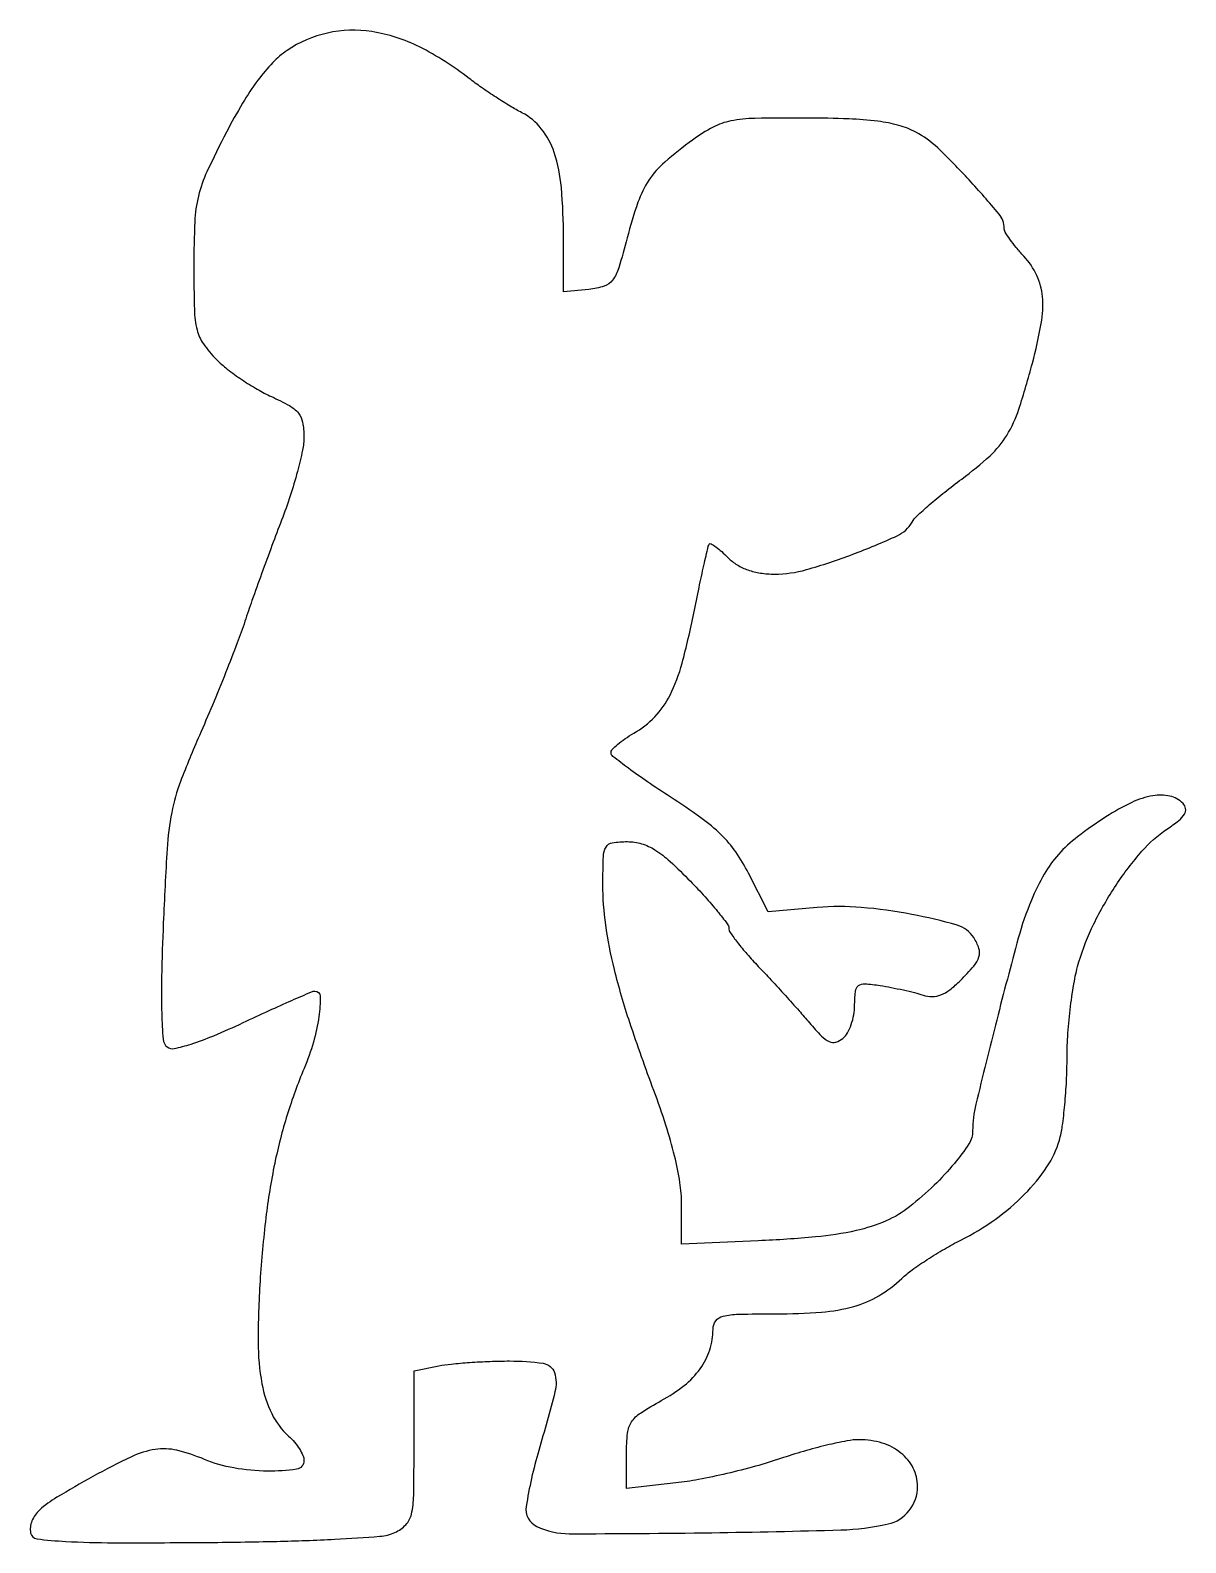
# Model space of a CAD drawing. Extents: x 0 to 147, y 1 to 193.
import ezdxf

# ---------------------------------------------------------------- set-up
doc = ezdxf.new("R2010")
doc.units = 0

msp = doc.modelspace()

# ---------------------------------------------------------------- linework, layer by layer
msp.add_lwpolyline([(32.875493, 190.561364, 0.053181), (31.030783, 188.997756, 0.030569), (29.15064, 186.766958, 0.02527), (27.201433, 183.847304, 0.014603), (25.143359, 180.158669, 0.011024), (22.67141, 175.140048, 0.049127), (21.585557, 172.045326, 0.048958), (21.122514, 168.793361, 0.0109), (21, 163.174228, 0.006514), (21.072932, 157.576322, 0.052647), (21.408723, 155.032656, 0.094418), (22.214197, 153.25164, 0.043125), (23.863492, 151.290354, 0.030872), (25.25753, 150.058596, 0.016959), (27.100933, 148.720079, 0.01685), (29.070845, 147.483875, 0.02578), (30.863492, 146.561556, -0.020949), (33.149871, 145.412995, -0.095538), (34.284755, 144.461131, -0.12446), (34.829553, 143.287928, -0.046807), (35, 141.471167, -0.052332), (34.820058, 139.756653, -0.013233), (34.164919, 137.02762, -0.013354), (33.245383, 133.932387, -0.013131), (32.15717, 130.873041, 0.00298), (30.935782, 127.648166, 0.002174), (29.615336, 124.050206, 0.002195), (28.393201, 120.62796, 0.004836), (27.496179, 118, -0.011022), (26.527297, 115.272361, -0.004075), (25.046667, 111.471875, -0.004036), (23.362839, 107.348845, -0.004851), (21.710573, 103.5, 0.012671), (19.310332, 97.658424, 0.04361), (18.189472, 93.721289, 0.032354), (17.606563, 89.101014, 0.004737), (17.121564, 79.662634, 0.004519), (16.896864, 72.82076, 0.013631), (16.913043, 68.154357, 0.012912), (17.098252, 64.88271, 0.201916), (17.605751, 63.909905, 0.230763), (18.493362, 63.694677, 0.023511), (20.64486, 64.27327, 0.022329), (23.529845, 65.340697, 0.0098), (27.253104, 66.997271, -0.002531), (30.570315, 68.531339, -0.003874), (33.462637, 69.824198, -0.001394), (35.962884, 70.910338, -0.10211), (36.397352, 71, -0.411277), (37.061566, 70.342419, -0.037379), (36.895341, 67.776285, -0.0354), (36.199962, 64.51664, -0.029721), (35.020175, 61.185381, 0.025106), (32.87068, 55.289418, 0.023785), (31.278462, 49.101137, 0.021398), (30.155298, 42.206303, 0.013875), (29.421493, 34.159602, 0.015534), (29.172421, 26.409709, 0.045697), (29.65291, 21.101208, 0.06821), (30.900413, 17.308914, 0.095594), (33.037645, 14.465932, -0.034045), (33.788586, 13.687102, -0.034463), (34.423558, 12.8166, -0.036626), (34.86545, 11.984315, -0.104092), (35, 11.345012, -0.372101), (34.050215, 10.245476, -0.039554), (30.399081, 10.001142, -0.040506), (26.085591, 10.404395, -0.055456), (22.345757, 11.5, 0.04042), (18.823812, 12.647557, 0.09717), (16.094321, 12.758037, 0.072624), (13.060814, 11.825407, 0.015666), (8.162485, 9.308838, 0.008102), (3.582151, 6.673343, 0.04957), (1.392545, 5.051935, 0.1104), (0.415766, 3.66749, 0.14474), (0.251253, 2.136449, 0.328124), (1.035891, 1.396278, 0.016966), (4.710704, 1.071297, 0.013209), (10.770177, 0.902436, 0.00225), (22.315451, 0.93771, 0.003812), (31.560851, 1.078051, 0.007422), (38.934177, 1.35576, 0.005721), (44.660215, 1.722343, 0.088266), (46.565451, 2.211775, 0.096155), (47.948924, 3.197877, 0.135466), (48.658801, 4.527042, 0.050915), (48.945653, 6.915981, 0.00444), (49, 13.035515), (49, 22.75), (52.125, 23.375, -0.023865), (53.72253, 23.615913, -0.008156), (56.057812, 23.816406, -0.008086), (58.64655, 23.954157, -0.009248), (61.125, 24, -0.03414), (65.41252, 23.706909, -0.287235), (66.834509, 22.519075, -0.143507), (66.908706, 20.079144, -0.007866), (64.840175, 12.616605, 0.032935), (63.247397, 5.503425, 0.332063), (64.584011, 2.977943, 0.111404), (68.726463, 2.04762, 0.003231), (86.843268, 2.182351, 0.003669), (103.23071, 2.530422, 0.048205), (109.246621, 3.285808, 0.173682), (111.946307, 4.997917, 0.166947), (113, 8.065741, 0.11791), (112.444901, 10.386933, 0.106711), (110.887163, 12.305047, 0.095055), (108.503246, 13.566056, 0.074389), (105.602674, 14, 0.047405), (104.016289, 13.849256, 0.011496), (101.439268, 13.293327, 0.011689), (98.500461, 12.515201, 0.011386), (95.57518, 11.594304, -0.01486), (92.410853, 10.622261, -0.009969), (88.742397, 9.691862, -0.010044), (85.150524, 8.932441, -0.019483), (82.25, 8.496117), (76, 7.803626), (76, 12.172699, -0.025494), (76.135461, 14.827679, -0.119534), (76.641541, 16.258835, -0.105786), (77.777558, 17.387558, -0.017855), (80.425278, 18.959182, 0.042903), (83.319845, 20.879406, 0.06836), (85.368974, 23.02328, 0.078157), (86.582083, 25.409668, 0.078738), (87, 28.047053, -0.164829), (87.354109, 29.092044, -0.170636), (88.26576, 29.68847, -0.054855), (90.22372, 29.947883, -0.005531), (94.9349, 30, 0.018452), (100.790677, 30.216175, 0.049752), (104.887068, 30.932942, 0.065228), (108.081795, 32.294644, 0.056159), (111, 34.49191, -0.032667), (112.304275, 35.573376, -0.012765), (114.234375, 36.897902, -0.012572), (116.402428, 38.229426, -0.015281), (118.5, 39.361918, 0.03915), (122.854434, 41.988462, 0.042902), (126.604715, 45.190941, 0.04675), (129.43376, 48.654927, 0.078186), (131.016702, 52.058238, 0.035278), (131.396029, 53.848697, 0.011226), (131.711156, 56.557968, 0.011143), (131.927799, 59.601681, 0.012193), (132, 62.561897, -0.017854), (132.110034, 65.642388, -0.013027), (132.443364, 69.051656, -0.013194), (132.929543, 72.270644, -0.028104), (133.509325, 74.719445, -0.042331), (135.398856, 79.544037, -0.031902), (138.238236, 84.483889, -0.032665), (141.509157, 88.779748, -0.066243), (144.690055, 91.583328, 0.019814), (146.195616, 92.680505, 0.085797), (146.930571, 93.501368, 0.179351), (147.074766, 94.1979, 0.159996), (146.740055, 94.859945, 0.141215), (145.067856, 95.783971, 0.099567), (142.908453, 95.839625, 0.068946), (140.215768, 94.975936, 0.030458), (136.945781, 93.151319, 0.020485), (133.339032, 90.62611, 0.047077), (130.907269, 88.379402, 0.052393), (129.095666, 85.874586, 0.031433), (127.468817, 82.579611, 0.032296), (125.804289, 77.739132, 0.004344), (123.057669, 67.328507, 0.003067), (120.403394, 56.627322, 0.059318), (120, 53.239047, -0.145243), (119.511602, 51.593201, -0.029128), (117.676599, 49.103618, -0.028189), (115.094533, 46.330729, -0.021779), (111.991988, 43.60353, -0.06842), (108.991991, 41.80147, -0.045785), (105.17656, 40.567524, -0.032628), (100.031837, 39.758091, -0.012264), (92.75, 39.274643), (83, 38.867173), (83, 43.910113, 0.038956), (82.783456, 46.685235, 0.020876), (82.108693, 50.057378, 0.017978), (81.007413, 53.957765, 0.011823), (79.474599, 58.363947, -0.009143), (76.417591, 67.002067, -0.019866), (74.459169, 73.758455, -0.025372), (73.362865, 79.407991, -0.035249), (73, 84.54879, -0.008049), (73.057658, 88.1303, -0.122679), (73.393297, 89.313842, -0.229745), (74.190305, 89.857554, -0.036772), (76.124561, 90, -0.073967), (77.910395, 89.734362, -0.066629), (79.61194, 88.95731, -0.045413), (81.539918, 87.484901, -0.014551), (84.124561, 84.968209, -0.008597), (85.992502, 82.972837, -0.012427), (87.56784, 81.141447, -0.008135), (88.80811, 79.573552, -0.164712), (89, 79.006852, 0.153903), (89.172335, 78.460232, 0.011692), (90.101562, 77.196954, 0.015228), (91.313544, 75.722596, 0.010983), (92.75, 74.150847, -0.003766), (94.386422, 72.411385, -0.002634), (96.205752, 70.427208, -0.002657), (97.929231, 68.507166, -0.005529), (99.248304, 66.988352, 0.016016), (100.780082, 65.29759, 0.091453), (101.761885, 64.596278, 0.179484), (102.598165, 64.526975, 0.105443), (103.498304, 64.998593, 0.091825), (104.074474, 65.68972, 0.042753), (104.558877, 66.75621, 0.04043), (104.889013, 67.996861, 0.044844), (105, 69.231851, -0.025507), (105.090683, 71.008315, -0.207039), (105.479737, 71.703338, -0.184049), (106.281849, 71.941083, -0.019582), (108.25, 71.713674, -0.009233), (109.654818, 71.468678, -0.006956), (111.189676, 71.14949, -0.007037), (112.624606, 70.808931, -0.016087), (113.693578, 70.502391, 0.077662), (114.869605, 70.316914, 0.093487), (115.967923, 70.522474, 0.073171), (117.110909, 71.173163, 0.030456), (118.443578, 72.352669, 0.018193), (120.155594, 74.19402, 0.102905), (120.803623, 75.359246, 0.157485), (120.79291, 76.436267, 0.0608), (120.143799, 77.801569, 0.183781), (118.025068, 79.385776, 0.022206), (112.258616, 80.761082, 0.02705), (105.830442, 81.638368, 0.042245), (100.24788, 81.62224), (93.99576, 81.074855), (91.507965, 85.984282, 0.035537), (89.888538, 88.685477, 0.04681), (88.028852, 90.872592, 0.036973), (85.466863, 93.024705, 0.013438), (81.543189, 95.696855, -0.006859), (78.675167, 97.59532, -0.010563), (76.252848, 99.323051, -0.005257), (74.271713, 100.832888, -0.220351), (74.033105, 101.29651, -0.202297), (74.184328, 101.701127, -0.026344), (74.865583, 102.350241, -0.027263), (75.800045, 103.066619, -0.019632), (76.913561, 103.765175, 0.072224), (79.594805, 105.868619, 0.074549), (81.533231, 108.627037, 0.050902), (83.063874, 112.668779, 0.015659), (84.545559, 119.025891, -0.002423), (85.21744, 122.298064, -0.003781), (85.830978, 125.108647, -0.00113), (86.386752, 127.539777, -0.125121), (86.538074, 127.833333, -0.364704), (86.753479, 127.865111, -0.020339), (87.35858, 127.456771, -0.023596), (88.096659, 126.858096, -0.014183), (88.916667, 126.083333, 0.058711), (90.067606, 125.175029, 0.053041), (91.437164, 124.522147, 0.0486), (93.025495, 124.130531, 0.036169), (94.827592, 124, 0.069539), (98.86202, 124.56383, 0.020972), (104.753405, 126.513873, 0.016671), (110.392121, 128.864222, 0.157079), (112.304617, 130.610063, -0.074989), (112.909274, 131.374832, -0.00934), (114.487468, 132.796909, -0.010837), (116.44216, 134.420266, -0.008782), (118.605712, 136.078094, 0.026677), (122.209526, 139.05002, 0.070012), (124.333159, 141.633262, 0.05816), (125.87418, 144.975067, 0.014215), (127.595929, 150.79879, 0.020602), (128.708995, 155.827555, 0.064338), (128.875421, 159.282755, 0.091165), (128.156385, 161.961974, 0.075992), (126.5, 164.405499, -0.014347), (125.542618, 165.499898, -0.018692), (124.734375, 166.557271, -0.016533), (124.132856, 167.470989, -0.138154), (124, 167.942638, 0.176022), (123.334038, 169.775731, 0.011524), (119.554348, 174.085247, 0.016585), (115.558577, 178.155156, 0.067955), (112.760605, 180.17692, 0.056926), (110.623761, 181.021225, 0.033702), (107.931631, 181.553461, 0.023156), (104.263716, 181.853068, 0.007811), (98.900038, 181.958084, 0.005629), (92.330475, 181.910107, 0.042932), (89.259231, 181.588391, 0.07444), (87.012422, 180.796679, 0.035235), (84.400038, 179.166724, 0.022063), (80.873142, 176.358771, 0.066391), (78.845191, 174.054484, 0.064088), (77.453819, 171.25399, 0.019559), (76.080069, 166.716682, -0.009798), (75.008822, 162.9123, -0.086401), (74.226256, 161.358048, -0.15647), (73.143099, 160.582225, -0.053658), (71.230166, 160.186642), (68, 159.873283), (67.994423, 166.686642, 0.021105), (67.716568, 173.141165, 0.058843), (66.80491, 177.575306, 0.087071), (65.172659, 180.606003, 0.107978), (62.703438, 182.635413, -0.017403), (61.226339, 183.457037, -0.00868), (59.412885, 184.59344, -0.008606), (57.573618, 185.836572, -0.012536), (56, 187, 0.048797), (49.682804, 190.997567, 0.078629), (43.63045, 192.934585, 0.092174), (37.99115, 192.759587, 0.09579)], format="xyb", close=True)

doc.saveas('drawing.dxf')
